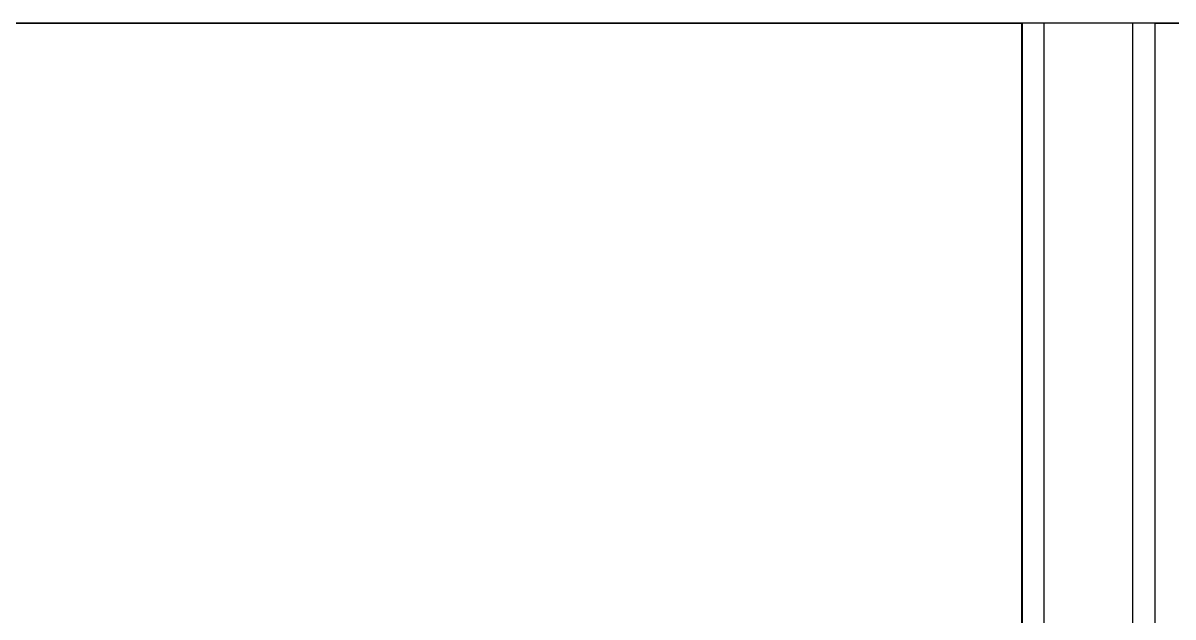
# Model space of a CAD drawing. Extents: x 1188826 to 1909461, y 608442 to 1651179.
# Drawn here: x 1667089 to 1668126, y 1033079 to 1033613 of the extents above; entities that cross this region are included whole.
import ezdxf

# ---------------------------------------------------------------- set-up
doc = ezdxf.new("R2010")
doc.units = 0
doc.header["$LTSCALE"] = 1000
doc.header["$MEASUREMENT"] = 0
doc.layers.add('窗', color=4, linetype='Continuous')
doc.layers.add('立面线', color=40, linetype='Continuous')

# ---------------------------------------------------------------- blocks, each defined once
blk = doc.blocks.new('EHYTERHT5EHTER')
at = {"layer": '窗', "ltscale": 3}
for points in [[(83569.7, -228180.6), (84505, -228180.6), (84505, -229130.6), (83569.7, -229130.6)], [(84625, -228180.6), (85435.3, -228180.6), (85435.3, -229130.6), (84625, -229130.6)]]:
    blk.add_lwpolyline(points, close=True, dxfattribs=at)

msp = doc.modelspace()

# ---------------------------------------------------------------- linework, layer by layer
at = {"layer": '立面线'}
for p, q in [((1670233.7, 1033613.4), (1659533.6, 1033613.4)), ((1667989.4, 1032663.4), (1667989.4, 1033613.4)), ((1668009.4, 1032663.4), (1668009.4, 1033613.4)), ((1668089.4, 1032663.4), (1668089.4, 1033613.4)), ((1668109.4, 1032663.4), (1668109.4, 1033613.4))]:
    msp.add_line(p, q, dxfattribs=at)

# ---------------------------------------------------------------- block references
at = {"layer": '窗'}
msp.add_blockref('EHYTERHT5EHTER', (1583484.5, 1261794), dxfattribs=at)

doc.saveas('drawing.dxf')
